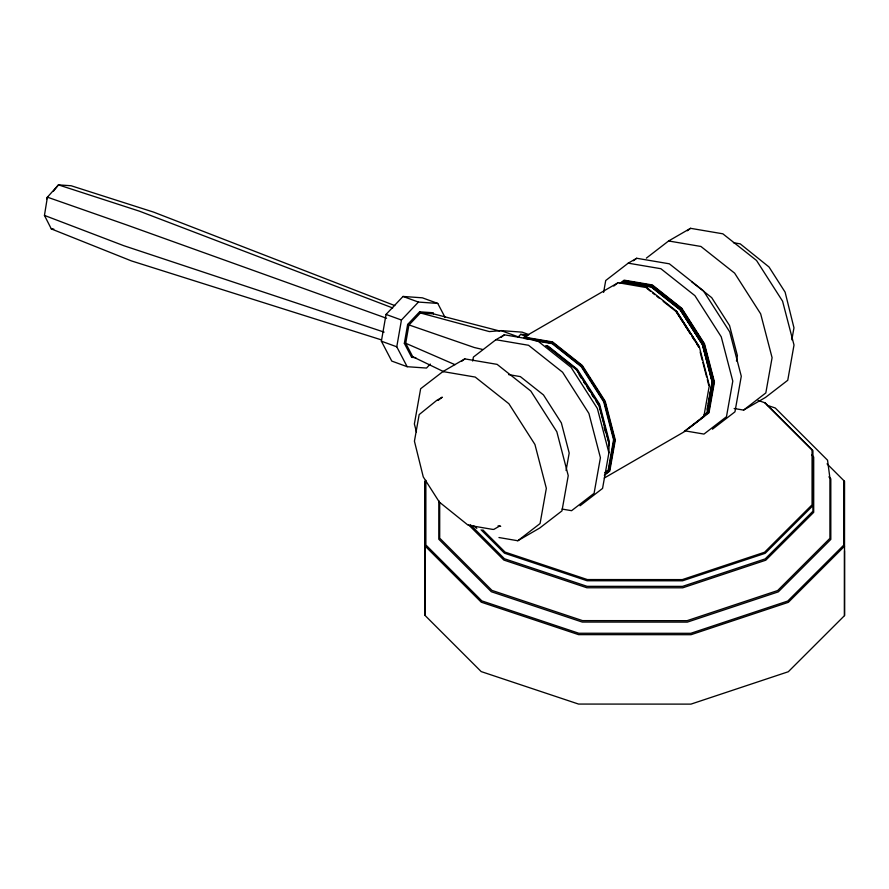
<?xml version="1.0" encoding="UTF-8"?>
<svg xmlns="http://www.w3.org/2000/svg" width="889" height="889" viewBox="0 0 889 889"><rect width="100%" height="100%" fill="white"/><g stroke="black" fill="none" stroke-linecap="round" stroke-linejoin="round"><path stroke-width="1.33" d="M425.009 615.421L425.053 481.16L425.009 615.421L481.205 671.595L578.55 704.066L690.953 704.121L788.299 671.74L844.506 615.621L844.55 481.36L827.048 463.858M580.05 505.774L602.564 488.417L608.898 452.812L609.054 443.022L599.097 404.739L576.372 369.191L546.979 345.899M381.414 339.876L131.416 260.91L51.306 228.918L44.45 215.405L47.406 197.169L58.452 184.879L71.109 185.745L153.63 212.127L394.838 305.605M430.276 364.068L426.509 368.057L407.162 366.701L391.771 361.078L381.381 341.187L386.048 314.417L403.028 296.448L422.375 297.815L437.766 303.427L445.1 317.473M407.162 366.701L396.772 346.81L401.439 320.029L418.419 302.071L437.766 303.427M415.763 357.656L411.674 357.367L404.351 343.343L407.64 324.474L419.608 311.806L433.254 312.761L433.499 313.873L499.896 331.075M472.692 361.034L473.404 357.078L495.906 339.72L504.385 334.809L537.023 340.365L571.06 367.324L597.375 408.484L608.898 452.812M566.082 470.514L569.193 453.034L561.359 422.908L543.468 394.927L520.332 376.603L508.586 374.602M603.609 292.381L605.72 280.513L628.212 263.166L636.702 258.266L669.35 263.811L703.399 290.77L729.725 331.919L741.282 376.236L734.959 411.829L712.456 429.187M608.576 445.689L609.054 443.022M608.687 445.867L609.398 441.911L599.586 404.195L577.194 369.179L548.235 346.232L545.59 345.777M709.366 385.326L703.832 416.652L684.208 431.787L604.253 478.049M707.233 409.029L707.711 406.306M708.2 403.584L710.378 391.338M710.856 388.615L712.067 381.814L702.354 344.543L680.207 309.939L651.57 287.258M707.222 410.062L712.289 381.548L702.599 344.365L680.507 309.839L651.204 286.658L623.422 281.935M707.022 412.607L712.4 382.314L702.577 344.61L680.174 309.594M707.855 411.318L713.189 381.303L703.455 343.943L681.252 309.261L652.548 286.536L625.023 281.857M736.459 361.045L737.403 355.667L729.569 325.585L711.689 297.637L691.72 281.835M791.843 339.82L793.966 327.852L785.12 292.17L769.007 266.978L740.226 243.864L733.447 242.708M53.518 191.079L58.452 184.879L139.417 211.171L392.716 307.961M48.384 196.902L46.661 198.825L47.406 197.169L127.016 225.061L386.571 318.273M517.898 337.32L520.721 334.342L528.655 334.897M812.924 505.652L765.196 553.314L682.552 580.795L587.107 580.75L504.452 553.18L481.082 529.822M844.55 546.202L788.343 602.331L691.009 634.702L578.606 634.646L481.26 602.186L425.053 546.002M498.951 537.534L517.798 540.745L539.701 528.044L561.97 510.875L568.238 475.637L556.836 431.776L530.8 391.049L497.118 364.368L464.814 358.878L442.922 371.569L420.641 388.749L414.374 423.975L416.452 431.954M461.635 361.323L464.814 358.878M501.163 337.287L504.385 334.809M438.044 400.439L442.289 397.172L436.755 400.372L419.163 414.596L414.43 441.2L423.264 476.904L439.366 502.107L468.125 525.21L492.517 529.366L493.862 529.388L499.396 526.177L500.685 526.321L498.062 525.877M633.479 260.744L636.702 258.266M646.347 258.143L668.606 240.975L690.531 228.317L722.835 233.807L756.528 260.477L782.576 301.193L794.01 345.043L787.754 380.27L765.485 397.439L743.571 410.096L734.147 408.496M613.766 286.058L618.122 282.691L646.881 287.669M687.353 230.762L690.531 228.317M619.811 283.48L624.134 280.157L652.326 284.947L681.741 308.227L704.477 343.765L714.445 382.037L708.989 412.785L689.553 427.776M621.067 283.191L624.289 280.713L652.293 285.469L681.496 308.594L704.066 343.887L713.978 381.881L708.555 412.418L701.043 418.208M604.953 472.615L608.165 470.148L613.577 439.722L603.731 401.861L581.25 366.701L552.18 343.665L534.911 340.731M605.431 472.726L608.643 470.248L614.088 439.699L604.187 401.672L581.617 366.357L552.413 343.221L524.41 338.453M517.798 540.745L540.067 523.565L546.335 488.339L534.934 444.478L508.897 403.75L475.215 377.069L442.922 371.569M604.953 474.326L609.298 470.97L614.799 440.044L604.787 401.539L581.928 365.79L552.358 342.365L524.01 337.542M604.32 475.282L609.776 471.07L615.299 440.011L605.242 401.35L582.295 365.446L552.602 341.921L524.121 337.075L618.122 282.691M704.044 414.83L708.277 411.563L713.634 381.381L703.844 343.81L681.53 308.928L652.659 286.069L624.978 281.368M684.33 431.332L703.877 416.252M743.571 410.096L765.829 392.927L772.085 357.7L760.662 313.85L734.614 273.134L700.921 246.464L668.606 240.975M411.674 357.367L412.763 356.745L443.611 371.635M528.555 334.486L522.165 332.153L501.085 330.608L489.372 331.586L420.386 312.95L419.608 311.806M404.351 343.343L405.717 343.265L455.012 364.679M51.306 228.918L53.829 229.095M433.499 313.873L420.386 312.95L408.884 325.118L405.717 343.265L412.763 356.745M628.212 263.166L660.871 268.711L694.92 295.67L721.246 336.82L732.792 381.125L726.469 416.73L703.966 434.076L684.919 430.843M624.534 282.558L651.926 287.214M624.111 282.591L626.723 283.035M629.345 283.48L631.957 283.924M634.568 284.369L637.191 284.813M495.906 339.72L528.555 345.276L562.593 372.247L588.896 413.407L600.419 457.724L594.085 493.328L571.583 510.686L562.059 509.064M482.505 349.433L474.315 347.521L407.64 324.474M384.115 332.119L123.704 245.664L44.45 215.405M758.05 400.383L765.196 402.895L812.924 450.601L812.913 511.242L765.196 558.903L682.541 586.384L587.107 586.34L504.452 558.77L470.37 524.699M767.407 405.384L775.264 408.007L827.548 460.213L829.915 478.026L829.915 538.345L777.642 590.563L687.086 620.678L582.528 620.622L491.973 590.418L439.699 538.156L439.699 502.518M520.721 334.342L526.999 336.631M501.085 330.608L518.976 337.131M403.028 296.448L418.419 302.071M386.048 314.417L401.439 320.029M381.381 341.187L396.772 346.81M646.603 287.536L676.462 311.094L699.332 346.843L709.355 385.604M647.225 288.681L650.459 291.236M652.604 292.937L654.76 294.648M656.915 296.348L659.071 298.059M663.172 301.382L676.307 311.706L690.82 334.386M547.079 346.332L576.594 369.88M547.635 347.555L549.746 349.233M473.548 525.777L476.804 528.366M764.573 402.561L812.068 450.034L812.068 504.819L764.573 552.247L682.319 579.606L587.34 579.561L505.085 552.125L482.794 529.844M811.746 455.079L813.702 457.035L813.702 512.331L765.773 560.203L682.752 587.807L586.896 587.762L503.874 560.07L468.659 524.877M828.87 476.871L830.815 478.815L830.815 539.412L778.297 591.863L687.33 622.122L582.284 622.067L491.317 591.73L438.799 539.223L438.799 500.663M676.307 311.05L699.276 346.943M692.275 336.653L698.798 346.854M676.151 311.661L682.708 321.907M684.174 324.185L690.731 334.442M692.187 336.72L694.376 340.131M696.554 343.554L698.743 346.966M576.272 369.468L598.83 404.773M579.139 374.791L581.339 378.247M583.551 381.692L585.018 384.004M587.229 387.448L589.44 390.904M591.641 394.36L593.852 397.816M596.063 401.272L598.264 404.717M700.165 352.077L702.154 360.078M702.877 362.523L706.622 376.88M707.3 379.492L708.655 384.981M598.719 404.495L608.721 442.778M604.142 427.309L605.176 431.287M844.506 550.78L844.506 615.621M843.739 480.549L843.739 545.146L787.754 601.053L690.786 633.312L578.817 633.257L481.849 600.908L425.864 544.946L425.864 480.349"/></g></svg>
